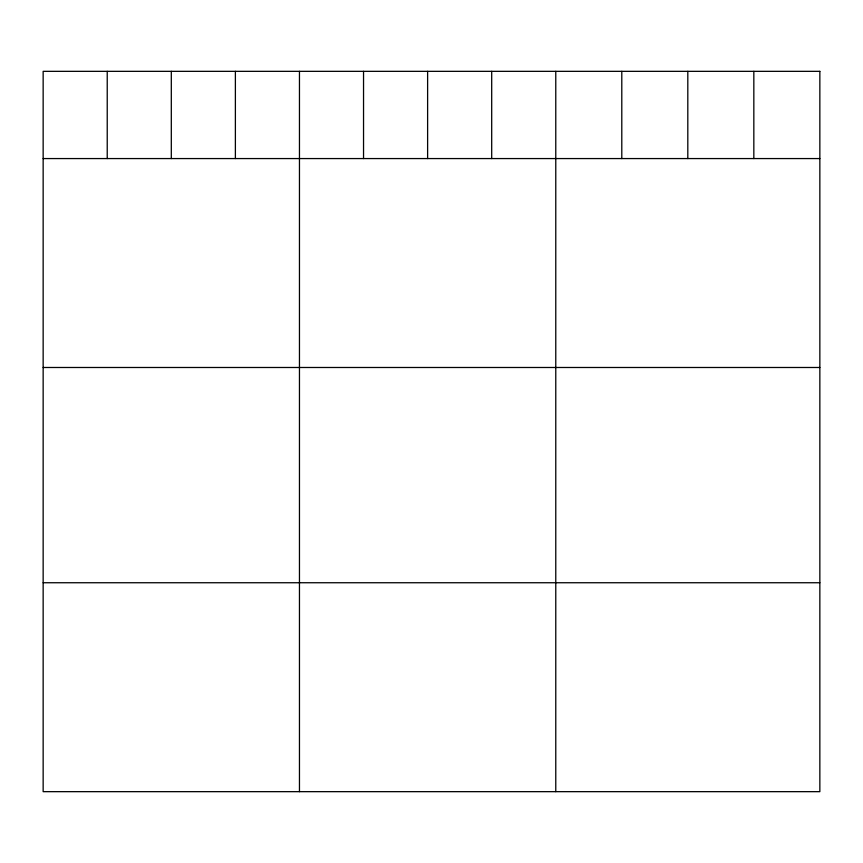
<?xml version="1.0" encoding="UTF-8"?>
<svg xmlns="http://www.w3.org/2000/svg" width="863" height="863" viewBox="0 0 863 863"><rect width="100%" height="100%" fill="white"/><g stroke="black" fill="none" stroke-linecap="round" stroke-linejoin="round"><path stroke-width="1.29" d="M43.15 158.565L819.85 158.565M43.15 367.487L819.85 367.487M43.15 582.741L819.85 582.741M753.831 71.338L753.831 158.565M687.811 71.338L687.811 158.565M621.792 71.338L621.792 158.565M555.772 71.338L555.772 791.662M491.694 71.338L491.694 158.565M427.617 71.338L427.617 158.565M363.539 71.338L363.539 158.565M299.461 71.338L299.461 791.662M235.383 71.338L235.383 158.565M171.306 71.338L171.306 158.565M107.228 71.338L107.228 158.565M819.85 71.338L43.15 71.338L43.15 791.662L819.85 791.662L819.85 71.338"/></g></svg>
